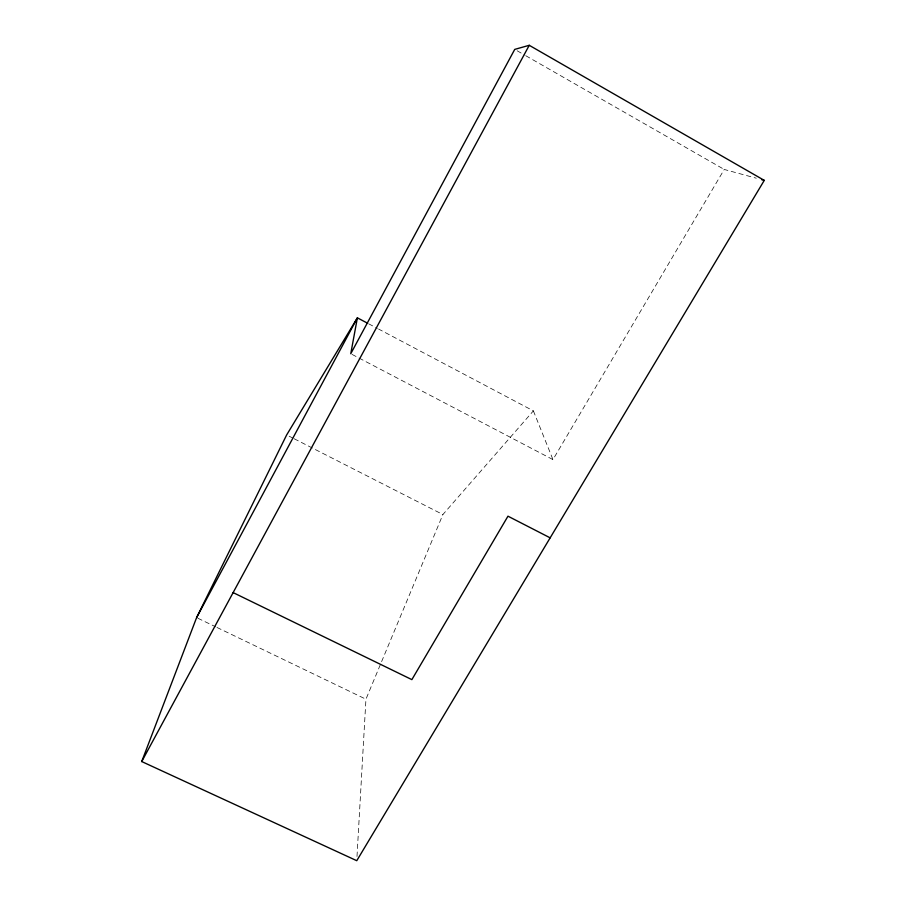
<?xml version="1.0" encoding="UTF-8"?>
<svg xmlns="http://www.w3.org/2000/svg" width="906" height="906" viewBox="0 0 906 906"><rect width="100%" height="100%" fill="white"/><g stroke="black" fill="none" stroke-linecap="round" stroke-linejoin="round"><path stroke-width="0.68" stroke-dasharray="4.53 3.4" d="M356.998 856.487L365.945 699.206L442.898 514.54L533.385 410.871L378.606 329.059M352.015 354.382L552.966 459.614L724.234 169.456L756.272 178.188M197.87 618.243L215.696 626.827M216.964 627.45L365.945 699.206M289.173 436.216L292.955 438.142M294.212 438.776L442.898 514.54M368.617 323.782L377.36 328.391M517.19 50.793L524.54 55.006M525.763 55.708L724.234 169.456M533.385 410.871L552.966 459.614"/><path stroke-width="1.36" d="M196.591 617.632L357.383 317.836L350.758 353.725L514.733 49.388L529.251 45.3L764.279 180.373L356.76 860.7L141.721 761.55L196.591 617.632L286.658 434.925L357.383 317.836L367.372 323.114M141.721 761.55L529.251 45.3M761.606 179.648L764.279 180.373M233.136 592.603L411.868 679.625L507.972 516.182L550.157 537.847"/></g></svg>
